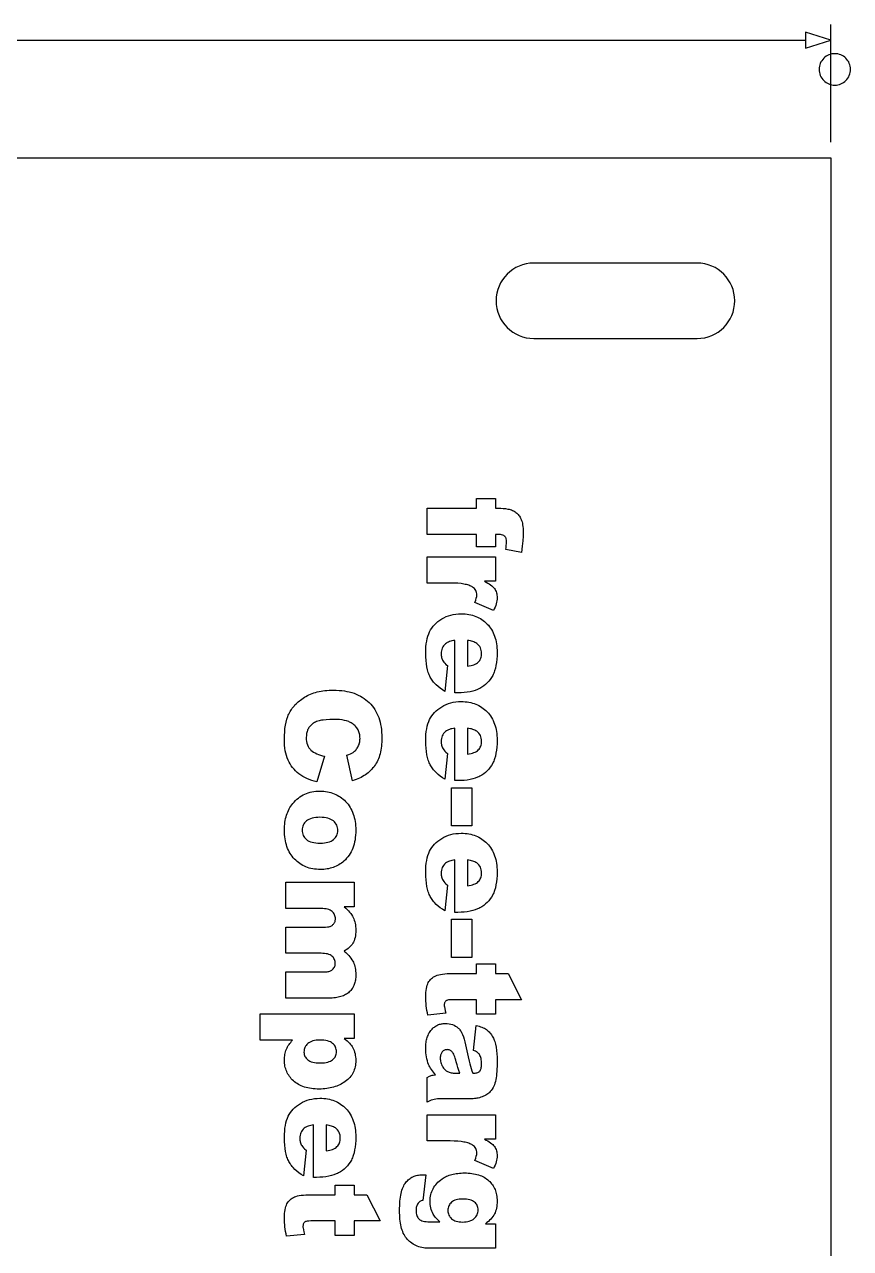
# Model space of a CAD drawing. Extents: x -301 to 234, y -175 to 172.
# Drawn here: x 102.8 to 234.3, y -23.2 to 171.6 of the extents above; entities that cross this region are included whole.
import ezdxf

# ---------------------------------------------------------------- set-up
doc = ezdxf.new("R2010")
doc.units = 0
doc.layers.add('DIMENSIONS', color=253, linetype='CONTINUOUS')
doc.layers.add('LAYER0', color=13, linetype='CONTINUOUS')

msp = doc.modelspace()

# ---------------------------------------------------------------- linework, layer by layer
at = {"layer": 'DIMENSIONS'}
for points in [[(231.15, 152.88), (231.15, 171.63)], [(231.15, 169.13), (227.11, 170.38)], [(227.11, 170.38), (227.11, 167.88)], [(13.56, 169.13), (227.11, 169.13)], [(227.11, 167.88), (231.15, 169.13)]]:
    msp.add_lwpolyline(points, dxfattribs=at)
at = {"layer": 'LAYER0'}
for points in [[(231.78, 166.98, 0.414214), (229.28, 164.48, 0.414214), (231.78, 161.98, 0.414214), (234.28, 164.48, 0.414214)], [(209.85, 121.65, 1), (209.85, 133.65), (183.85, 133.65, 1), (183.85, 121.65)]]:
    msp.add_lwpolyline(points, format="xyb", close=True, dxfattribs=at)
for points in [[(231.14, -158.01), (-229.38, -158.01), (-229.38, 150.39), (231.14, 150.39)], [(231.15, -158.02), (-229.37, -158.02), (-229.37, 150.38), (231.15, 150.38)], [(177.77, 90.47), (177.77, 88.49), (174.72, 88.49), (174.72, 90.47), (166.9, 90.47), (166.9, 94.65), (174.72, 94.65), (174.72, 96.2), (177.77, 96.2), (177.77, 94.65), (178.26, 94.65), (178.6, 94.64), (178.96, 94.61), (179.33, 94.57), (179.72, 94.51), (179.92, 94.47), (180.1, 94.42), (180.28, 94.36), (180.45, 94.3), (180.6, 94.23), (180.75, 94.15), (180.89, 94.06), (181.02, 93.97), (181.15, 93.86), (181.27, 93.75), (181.38, 93.63), (181.48, 93.5), (181.58, 93.35), (181.68, 93.2), (181.76, 93.04), (181.84, 92.86), (181.92, 92.68), (181.98, 92.47), (182.03, 92.24), (182.08, 91.99), (182.11, 91.72), (182.14, 91.43), (182.15, 91.11), (182.16, 90.78), (182.14, 90.17), (182.09, 89.44), (182.01, 88.58), (181.9, 87.6), (179.38, 88.06), (179.44, 88.41), (179.47, 88.73), (179.5, 89.02), (179.51, 89.27), (179.49, 89.53), (179.46, 89.75), (179.43, 89.85), (179.4, 89.93), (179.36, 90.01), (179.32, 90.08), (179.27, 90.13), (179.21, 90.19), (179.14, 90.24), (179.07, 90.28), (178.91, 90.36), (178.72, 90.42), (178.57, 90.45), (178.37, 90.46), (178.1, 90.47)], [(177.77, 86.91), (177.77, 83.01), (175.99, 83.01), (176.26, 82.87), (176.52, 82.73), (176.75, 82.59), (176.96, 82.44), (177.15, 82.3), (177.31, 82.15), (177.46, 82), (177.58, 81.85), (177.68, 81.7), (177.77, 81.54), (177.84, 81.37), (177.9, 81.18), (177.95, 81), (177.98, 80.8), (178, 80.59), (178.01, 80.38), (178, 80.14), (177.98, 79.9), (177.93, 79.66), (177.87, 79.41), (177.79, 79.16), (177.69, 78.9), (177.57, 78.63), (177.44, 78.36), (174.47, 79.65), (174.61, 80), (174.7, 80.31), (174.76, 80.58), (174.77, 80.7), (174.78, 80.82), (174.77, 81.01), (174.74, 81.2), (174.68, 81.38), (174.61, 81.54), (174.51, 81.69), (174.4, 81.84), (174.26, 81.97), (174.1, 82.08), (173.98, 82.16), (173.84, 82.23), (173.69, 82.3), (173.52, 82.37), (173.35, 82.42), (173.16, 82.48), (172.95, 82.52), (172.74, 82.57), (172.27, 82.64), (171.74, 82.69), (171.17, 82.72), (170.54, 82.73), (166.9, 82.73), (166.9, 86.91)], [(171.3, 65.25), (171.3, 73.6), (171.06, 73.57), (170.83, 73.53), (170.62, 73.47), (170.42, 73.41), (170.25, 73.34), (170.08, 73.25), (169.94, 73.16), (169.81, 73.06), (169.64, 72.9), (169.5, 72.73), (169.38, 72.55), (169.28, 72.36), (169.2, 72.16), (169.14, 71.95), (169.11, 71.72), (169.1, 71.48), (169.1, 71.33), (169.12, 71.18), (169.14, 71.03), (169.18, 70.89), (169.22, 70.74), (169.27, 70.6), (169.33, 70.46), (169.41, 70.32), (169.52, 70.15), (169.67, 69.97), (169.86, 69.78), (170.09, 69.59), (169.71, 65.49), (169.32, 65.73), (168.95, 65.98), (168.62, 66.25), (168.31, 66.53), (168.03, 66.82), (167.9, 66.97), (167.78, 67.12), (167.66, 67.27), (167.56, 67.43), (167.46, 67.59), (167.37, 67.76), (167.28, 67.93), (167.2, 68.11), (167.12, 68.3), (167.05, 68.5), (166.99, 68.7), (166.93, 68.92), (166.83, 69.38), (166.75, 69.87), (166.7, 70.4), (166.67, 70.97), (166.65, 71.58), (166.66, 72.1), (166.69, 72.6), (166.74, 73.07), (166.81, 73.5), (166.89, 73.91), (167, 74.3), (167.12, 74.65), (167.26, 74.97), (167.43, 75.28), (167.61, 75.57), (167.82, 75.84), (168.05, 76.1), (168.3, 76.35), (168.58, 76.59), (168.88, 76.81), (169.2, 77.02), (169.54, 77.21), (169.89, 77.38), (170.26, 77.52), (170.64, 77.63), (171.03, 77.72), (171.45, 77.79), (171.87, 77.82), (172.31, 77.84), (172.63, 77.83), (172.93, 77.81), (173.23, 77.78), (173.53, 77.74), (173.81, 77.68), (174.09, 77.61), (174.36, 77.53), (174.62, 77.43), (174.87, 77.32), (175.12, 77.2), (175.36, 77.07), (175.59, 76.92), (175.81, 76.76), (176.03, 76.59), (176.23, 76.4), (176.44, 76.21), (176.63, 76), (176.8, 75.78), (176.97, 75.55), (177.13, 75.31), (177.27, 75.06), (177.4, 74.81), (177.51, 74.54), (177.62, 74.26), (177.71, 73.98), (177.79, 73.68), (177.86, 73.37), (177.91, 73.06), (177.96, 72.73), (177.99, 72.4), (178.01, 72.05), (178.01, 71.7), (178, 71.13), (177.97, 70.59), (177.91, 70.09), (177.83, 69.61), (177.74, 69.17), (177.61, 68.75), (177.55, 68.56), (177.47, 68.37), (177.39, 68.19), (177.31, 68.01), (177.12, 67.69), (176.91, 67.38), (176.69, 67.09), (176.44, 66.83), (176.18, 66.58), (175.89, 66.35), (175.58, 66.14), (175.26, 65.96), (175.09, 65.87), (174.91, 65.79), (174.54, 65.65), (174.14, 65.53), (173.72, 65.43), (173.27, 65.35), (172.79, 65.3), (172.29, 65.26), (171.77, 65.25)], [(173.29, 69.49), (173.59, 69.53), (173.86, 69.58), (174.1, 69.64), (174.33, 69.71), (174.54, 69.8), (174.72, 69.9), (174.88, 70.01), (175.02, 70.14), (175.15, 70.28), (175.25, 70.42), (175.34, 70.58), (175.42, 70.75), (175.47, 70.93), (175.51, 71.12), (175.54, 71.31), (175.55, 71.52), (175.53, 71.77), (175.5, 72), (175.43, 72.21), (175.35, 72.42), (175.24, 72.61), (175.1, 72.79), (174.94, 72.96), (174.76, 73.11), (174.63, 73.2), (174.48, 73.28), (174.32, 73.36), (174.15, 73.42), (173.96, 73.48), (173.75, 73.52), (173.53, 73.56), (173.29, 73.59)], [(150.54, 55.15), (149.31, 51.09), (148.89, 51.2), (148.49, 51.32), (148.11, 51.46), (147.74, 51.61), (147.39, 51.78), (147.06, 51.96), (146.75, 52.16), (146.46, 52.38), (146.18, 52.6), (145.92, 52.84), (145.68, 53.1), (145.45, 53.36), (145.24, 53.64), (145.05, 53.93), (144.88, 54.24), (144.73, 54.56), (144.59, 54.9), (144.47, 55.26), (144.37, 55.64), (144.29, 56.04), (144.23, 56.47), (144.18, 56.92), (144.15, 57.39), (144.14, 57.88), (144.15, 58.48), (144.19, 59.05), (144.24, 59.59), (144.32, 60.1), (144.42, 60.59), (144.54, 61.04), (144.69, 61.47), (144.77, 61.68), (144.85, 61.88), (144.95, 62.07), (145.05, 62.26), (145.16, 62.44), (145.28, 62.62), (145.4, 62.8), (145.54, 62.98), (145.68, 63.15), (145.83, 63.32), (146, 63.49), (146.16, 63.65), (146.34, 63.81), (146.53, 63.96), (146.72, 64.11), (146.92, 64.26), (147.35, 64.55), (147.58, 64.69), (147.82, 64.82), (148.06, 64.93), (148.31, 65.04), (148.57, 65.15), (148.84, 65.24), (149.11, 65.32), (149.39, 65.4), (149.68, 65.46), (149.98, 65.52), (150.29, 65.57), (150.6, 65.61), (150.92, 65.64), (151.25, 65.66), (151.59, 65.67), (151.94, 65.68), (152.39, 65.67), (152.84, 65.65), (153.27, 65.61), (153.69, 65.55), (154.09, 65.48), (154.48, 65.4), (154.86, 65.3), (155.23, 65.18), (155.58, 65.05), (155.91, 64.9), (156.24, 64.74), (156.55, 64.56), (156.85, 64.37), (157.13, 64.16), (157.4, 63.94), (157.66, 63.7), (157.9, 63.44), (158.12, 63.18), (158.34, 62.9), (158.53, 62.6), (158.71, 62.3), (158.87, 61.98), (159.02, 61.65), (159.16, 61.31), (159.27, 60.95), (159.37, 60.58), (159.46, 60.2), (159.53, 59.8), (159.59, 59.4), (159.62, 58.98), (159.65, 58.54), (159.66, 58.1), (159.65, 57.75), (159.64, 57.41), (159.61, 57.07), (159.58, 56.75), (159.54, 56.44), (159.49, 56.14), (159.44, 55.85), (159.37, 55.56), (159.29, 55.29), (159.21, 55.03), (159.11, 54.77), (159.01, 54.53), (158.9, 54.29), (158.78, 54.06), (158.65, 53.85), (158.51, 53.64), (158.36, 53.44), (158.2, 53.25), (158.04, 53.06), (157.86, 52.88), (157.67, 52.71), (157.48, 52.54), (157.27, 52.38), (157.06, 52.23), (156.83, 52.08), (156.6, 51.94), (156.35, 51.8), (156.1, 51.68), (155.84, 51.55), (155.56, 51.44), (155.28, 51.33), (154.99, 51.23), (154.08, 55.32), (154.4, 55.43), (154.67, 55.54), (154.9, 55.66), (155.08, 55.77), (155.21, 55.87), (155.33, 55.98), (155.45, 56.09), (155.55, 56.2), (155.65, 56.33), (155.74, 56.45), (155.82, 56.59), (155.9, 56.72), (155.97, 56.87), (156.03, 57.01), (156.07, 57.16), (156.12, 57.32), (156.15, 57.48), (156.17, 57.64), (156.18, 57.81), (156.19, 57.98), (156.18, 58.18), (156.17, 58.37), (156.14, 58.55), (156.11, 58.72), (156.06, 58.9), (156.01, 59.06), (155.94, 59.22), (155.87, 59.37), (155.79, 59.52), (155.69, 59.66), (155.59, 59.8), (155.47, 59.93), (155.35, 60.06), (155.22, 60.18), (155.07, 60.29), (154.92, 60.4), (154.8, 60.47), (154.67, 60.55), (154.53, 60.61), (154.38, 60.67), (154.06, 60.78), (153.71, 60.87), (153.32, 60.94), (152.91, 60.99), (152.45, 61.02), (151.97, 61.03), (151.37, 61.02), (150.82, 60.98), (150.32, 60.93), (150.08, 60.89), (149.86, 60.84), (149.66, 60.79), (149.46, 60.74), (149.28, 60.67), (149.11, 60.61), (148.95, 60.53), (148.8, 60.45), (148.67, 60.37), (148.55, 60.27), (148.44, 60.18), (148.33, 60.08), (148.23, 59.97), (148.14, 59.86), (148.06, 59.74), (147.98, 59.62), (147.92, 59.49), (147.85, 59.36), (147.8, 59.23), (147.75, 59.09), (147.71, 58.94), (147.68, 58.79), (147.66, 58.64), (147.64, 58.48), (147.62, 58.15), (147.63, 57.82), (147.67, 57.52), (147.73, 57.24), (147.81, 56.98), (147.91, 56.74), (147.98, 56.62), (148.04, 56.52), (148.12, 56.41), (148.19, 56.32), (148.28, 56.22), (148.37, 56.14), (148.57, 55.97), (148.79, 55.82), (149.02, 55.68), (149.29, 55.55), (149.57, 55.43), (149.87, 55.33), (150.19, 55.23)], [(171.3, 51.28), (171.3, 59.62), (171.06, 59.59), (170.83, 59.55), (170.62, 59.5), (170.42, 59.43), (170.25, 59.36), (170.08, 59.28), (169.94, 59.19), (169.81, 59.08), (169.64, 58.93), (169.5, 58.76), (169.38, 58.58), (169.28, 58.39), (169.2, 58.18), (169.14, 57.97), (169.11, 57.74), (169.1, 57.51), (169.1, 57.35), (169.12, 57.2), (169.14, 57.06), (169.18, 56.91), (169.22, 56.76), (169.27, 56.62), (169.33, 56.48), (169.41, 56.34), (169.52, 56.17), (169.67, 55.99), (169.86, 55.81), (170.09, 55.61), (169.71, 51.51), (169.32, 51.75), (168.95, 52.01), (168.62, 52.27), (168.31, 52.55), (168.03, 52.84), (167.9, 52.99), (167.78, 53.14), (167.66, 53.3), (167.56, 53.46), (167.46, 53.62), (167.37, 53.78), (167.28, 53.95), (167.2, 54.13), (167.12, 54.32), (167.05, 54.52), (166.99, 54.73), (166.93, 54.94), (166.83, 55.4), (166.75, 55.9), (166.7, 56.43), (166.67, 57), (166.65, 57.6), (166.66, 58.12), (166.69, 58.62), (166.74, 59.09), (166.81, 59.53), (166.89, 59.94), (167, 60.32), (167.12, 60.67), (167.26, 61), (167.43, 61.3), (167.61, 61.59), (167.82, 61.86), (168.05, 62.13), (168.3, 62.38), (168.58, 62.61), (168.88, 62.84), (169.2, 63.05), (169.54, 63.24), (169.89, 63.4), (170.26, 63.54), (170.64, 63.66), (171.03, 63.75), (171.45, 63.81), (171.87, 63.85), (172.31, 63.86), (172.63, 63.85), (172.93, 63.84), (173.23, 63.8), (173.53, 63.76), (173.81, 63.7), (174.09, 63.63), (174.36, 63.55), (174.62, 63.45), (174.87, 63.34), (175.12, 63.22), (175.36, 63.09), (175.59, 62.94), (175.81, 62.78), (176.03, 62.61), (176.23, 62.43), (176.44, 62.23), (176.63, 62.02), (176.8, 61.8), (176.97, 61.57), (177.13, 61.34), (177.27, 61.09), (177.4, 60.83), (177.51, 60.56), (177.62, 60.29), (177.71, 60), (177.79, 59.7), (177.86, 59.4), (177.91, 59.08), (177.96, 58.76), (177.99, 58.42), (178.01, 58.08), (178.01, 57.72), (178, 57.15), (177.97, 56.62), (177.91, 56.11), (177.83, 55.63), (177.74, 55.19), (177.61, 54.77), (177.55, 54.58), (177.47, 54.39), (177.39, 54.21), (177.31, 54.04), (177.12, 53.71), (176.91, 53.4), (176.69, 53.12), (176.44, 52.85), (176.18, 52.6), (175.89, 52.37), (175.58, 52.17), (175.26, 51.98), (175.09, 51.9), (174.91, 51.82), (174.54, 51.67), (174.14, 51.55), (173.72, 51.45), (173.27, 51.37), (172.79, 51.32), (172.29, 51.29), (171.77, 51.28)], [(173.29, 55.51), (173.59, 55.55), (173.86, 55.6), (174.1, 55.66), (174.33, 55.74), (174.54, 55.82), (174.72, 55.92), (174.88, 56.04), (175.02, 56.16), (175.15, 56.3), (175.25, 56.45), (175.34, 56.6), (175.42, 56.77), (175.47, 56.95), (175.51, 57.14), (175.54, 57.34), (175.55, 57.55), (175.53, 57.79), (175.5, 58.02), (175.43, 58.24), (175.35, 58.44), (175.24, 58.63), (175.1, 58.81), (174.94, 58.98), (174.76, 59.13), (174.63, 59.22), (174.48, 59.31), (174.32, 59.38), (174.15, 59.44), (173.96, 59.5), (173.75, 59.55), (173.53, 59.58), (173.29, 59.61)], [(149.8, 49.62), (150.11, 49.62), (150.41, 49.6), (150.7, 49.56), (150.99, 49.52), (151.27, 49.46), (151.54, 49.39), (151.81, 49.3), (152.07, 49.2), (152.32, 49.09), (152.57, 48.97), (152.81, 48.83), (153.04, 48.68), (153.26, 48.52), (153.48, 48.34), (153.69, 48.15), (153.9, 47.95), (154.09, 47.73), (154.28, 47.51), (154.45, 47.27), (154.6, 47.03), (154.75, 46.78), (154.88, 46.52), (155, 46.25), (155.11, 45.97), (155.2, 45.68), (155.28, 45.39), (155.35, 45.08), (155.41, 44.77), (155.45, 44.44), (155.49, 44.11), (155.51, 43.76), (155.51, 43.41), (155.5, 43.01), (155.48, 42.62), (155.44, 42.24), (155.39, 41.88), (155.33, 41.53), (155.25, 41.19), (155.15, 40.86), (155.04, 40.55), (154.91, 40.25), (154.77, 39.96), (154.62, 39.68), (154.45, 39.41), (154.26, 39.16), (154.06, 38.92), (153.85, 38.7), (153.62, 38.48), (153.43, 38.32), (153.23, 38.17), (153.02, 38.03), (152.81, 37.89), (152.6, 37.77), (152.38, 37.66), (152.15, 37.56), (151.92, 37.48), (151.68, 37.4), (151.44, 37.33), (151.19, 37.27), (150.93, 37.22), (150.67, 37.19), (150.41, 37.16), (150.14, 37.15), (149.86, 37.14), (149.55, 37.15), (149.25, 37.17), (148.96, 37.2), (148.67, 37.24), (148.38, 37.3), (148.11, 37.37), (147.84, 37.46), (147.58, 37.56), (147.33, 37.67), (147.08, 37.79), (146.84, 37.93), (146.61, 38.08), (146.39, 38.24), (146.17, 38.41), (145.96, 38.6), (145.76, 38.8), (145.56, 39.02), (145.38, 39.24), (145.21, 39.47), (145.05, 39.71), (144.91, 39.97), (144.78, 40.23), (144.66, 40.5), (144.55, 40.78), (144.46, 41.08), (144.38, 41.38), (144.31, 41.69), (144.25, 42.01), (144.21, 42.35), (144.18, 42.69), (144.16, 43.04), (144.15, 43.4), (144.16, 43.73), (144.17, 44.04), (144.2, 44.35), (144.24, 44.65), (144.28, 44.94), (144.34, 45.23), (144.41, 45.5), (144.49, 45.77), (144.57, 46.03), (144.67, 46.28), (144.78, 46.53), (144.9, 46.77), (145.03, 47), (145.17, 47.22), (145.32, 47.43), (145.48, 47.64), (145.69, 47.88), (145.91, 48.1), (146.14, 48.31), (146.37, 48.51), (146.61, 48.68), (146.86, 48.85), (147.12, 49), (147.39, 49.13), (147.66, 49.24), (147.94, 49.34), (148.23, 49.43), (148.53, 49.5), (148.84, 49.55), (149.15, 49.59), (149.47, 49.62)], [(173.98, 50.16), (173.98, 44.1), (170.76, 44.1), (170.76, 50.16)], [(149.81, 45.45), (149.46, 45.44), (149.13, 45.41), (148.83, 45.37), (148.55, 45.3), (148.29, 45.22), (148.06, 45.12), (147.85, 45), (147.66, 44.86), (147.5, 44.71), (147.36, 44.55), (147.24, 44.38), (147.14, 44.2), (147.07, 44.01), (147.01, 43.81), (146.98, 43.6), (146.97, 43.38), (146.98, 43.16), (147.01, 42.95), (147.06, 42.75), (147.14, 42.56), (147.24, 42.38), (147.35, 42.21), (147.49, 42.05), (147.65, 41.9), (147.84, 41.77), (148.05, 41.65), (148.28, 41.55), (148.55, 41.47), (148.83, 41.41), (149.15, 41.36), (149.49, 41.33), (149.85, 41.33), (150.19, 41.33), (150.51, 41.36), (150.81, 41.41), (151.08, 41.47), (151.34, 41.55), (151.57, 41.65), (151.77, 41.77), (151.96, 41.91), (152.12, 42.06), (152.26, 42.22), (152.38, 42.38), (152.47, 42.56), (152.55, 42.75), (152.6, 42.94), (152.64, 43.14), (152.65, 43.35), (152.64, 43.57), (152.6, 43.79), (152.55, 43.99), (152.47, 44.18), (152.37, 44.37), (152.25, 44.54), (152.11, 44.7), (151.95, 44.86), (151.76, 44.99), (151.55, 45.11), (151.32, 45.22), (151.06, 45.3), (150.78, 45.37), (150.48, 45.41), (150.16, 45.44)], [(171.3, 30.32), (171.3, 38.67), (171.06, 38.64), (170.83, 38.59), (170.62, 38.54), (170.42, 38.48), (170.25, 38.41), (170.08, 38.32), (169.94, 38.23), (169.81, 38.13), (169.64, 37.97), (169.5, 37.8), (169.38, 37.62), (169.28, 37.43), (169.2, 37.23), (169.14, 37.01), (169.11, 36.79), (169.1, 36.55), (169.1, 36.4), (169.12, 36.25), (169.14, 36.1), (169.18, 35.95), (169.22, 35.81), (169.27, 35.67), (169.33, 35.52), (169.41, 35.39), (169.52, 35.21), (169.67, 35.03), (169.86, 34.85), (170.09, 34.66), (169.71, 30.56), (169.32, 30.8), (168.95, 31.05), (168.62, 31.32), (168.31, 31.59), (168.03, 31.88), (167.9, 32.03), (167.78, 32.19), (167.66, 32.34), (167.56, 32.5), (167.46, 32.66), (167.37, 32.83), (167.28, 33), (167.2, 33.18), (167.12, 33.37), (167.05, 33.56), (166.99, 33.77), (166.93, 33.99), (166.83, 34.45), (166.75, 34.94), (166.7, 35.47), (166.67, 36.04), (166.65, 36.64), (166.66, 37.17), (166.69, 37.67), (166.74, 38.13), (166.81, 38.57), (166.89, 38.98), (167, 39.36), (167.12, 39.72), (167.26, 40.04), (167.43, 40.34), (167.61, 40.63), (167.82, 40.91), (168.05, 41.17), (168.3, 41.42), (168.58, 41.66), (168.88, 41.88), (169.2, 42.09), (169.54, 42.28), (169.89, 42.45), (170.26, 42.59), (170.64, 42.7), (171.03, 42.79), (171.45, 42.86), (171.87, 42.89), (172.31, 42.91), (172.63, 42.9), (172.93, 42.88), (173.23, 42.85), (173.53, 42.8), (173.81, 42.75), (174.09, 42.68), (174.36, 42.59), (174.62, 42.5), (174.87, 42.39), (175.12, 42.27), (175.36, 42.13), (175.59, 41.99), (175.81, 41.83), (176.03, 41.66), (176.23, 41.47), (176.44, 41.27), (176.63, 41.07), (176.8, 40.85), (176.97, 40.62), (177.13, 40.38), (177.27, 40.13), (177.4, 39.88), (177.51, 39.61), (177.62, 39.33), (177.71, 39.04), (177.79, 38.75), (177.86, 38.44), (177.91, 38.13), (177.96, 37.8), (177.99, 37.47), (178.01, 37.12), (178.01, 36.77), (178, 36.2), (177.97, 35.66), (177.91, 35.16), (177.83, 34.68), (177.74, 34.23), (177.61, 33.82), (177.55, 33.62), (177.47, 33.44), (177.39, 33.26), (177.31, 33.08), (177.12, 32.76), (176.91, 32.45), (176.69, 32.16), (176.44, 31.89), (176.18, 31.65), (175.89, 31.42), (175.58, 31.21), (175.26, 31.03), (175.09, 30.94), (174.91, 30.86), (174.54, 30.72), (174.14, 30.6), (173.72, 30.5), (173.27, 30.42), (172.79, 30.36), (172.29, 30.33), (171.77, 30.32)], [(173.29, 34.56), (173.59, 34.59), (173.86, 34.64), (174.1, 34.71), (174.33, 34.78), (174.54, 34.87), (174.72, 34.97), (174.88, 35.08), (175.02, 35.21), (175.15, 35.34), (175.25, 35.49), (175.34, 35.65), (175.42, 35.82), (175.47, 35.99), (175.51, 36.18), (175.54, 36.38), (175.55, 36.59), (175.53, 36.83), (175.5, 37.06), (175.43, 37.28), (175.35, 37.49), (175.24, 37.68), (175.1, 37.86), (174.94, 38.02), (174.76, 38.18), (174.63, 38.27), (174.48, 38.35), (174.32, 38.42), (174.15, 38.49), (173.96, 38.54), (173.75, 38.59), (173.53, 38.63), (173.29, 38.66)], [(155.27, 35.1), (155.27, 31.22), (153.68, 31.22), (153.92, 31.01), (154.14, 30.79), (154.34, 30.58), (154.53, 30.37), (154.7, 30.16), (154.85, 29.95), (154.98, 29.73), (155.09, 29.52), (155.19, 29.3), (155.28, 29.07), (155.35, 28.83), (155.41, 28.58), (155.45, 28.31), (155.49, 28.04), (155.5, 27.75), (155.51, 27.46), (155.5, 27.14), (155.48, 26.84), (155.45, 26.56), (155.4, 26.29), (155.33, 26.04), (155.25, 25.81), (155.16, 25.59), (155.05, 25.4), (154.93, 25.21), (154.79, 25.03), (154.64, 24.87), (154.48, 24.71), (154.3, 24.56), (154.11, 24.41), (153.9, 24.28), (153.68, 24.16), (153.94, 23.91), (154.17, 23.68), (154.38, 23.44), (154.57, 23.22), (154.74, 23), (154.89, 22.78), (155.02, 22.57), (155.13, 22.37), (155.22, 22.16), (155.3, 21.94), (155.36, 21.71), (155.42, 21.47), (155.46, 21.21), (155.49, 20.94), (155.51, 20.67), (155.51, 20.38), (155.51, 20.16), (155.5, 19.95), (155.47, 19.75), (155.45, 19.55), (155.41, 19.36), (155.37, 19.17), (155.31, 18.99), (155.25, 18.82), (155.18, 18.65), (155.11, 18.49), (155.02, 18.33), (154.93, 18.19), (154.83, 18.04), (154.72, 17.9), (154.6, 17.77), (154.47, 17.65), (154.34, 17.53), (154.19, 17.42), (154.04, 17.31), (153.88, 17.22), (153.71, 17.13), (153.53, 17.05), (153.34, 16.98), (153.14, 16.91), (152.93, 16.85), (152.72, 16.8), (152.49, 16.76), (152.26, 16.73), (152.01, 16.7), (151.76, 16.68), (151.5, 16.67), (151.22, 16.67), (144.4, 16.67), (144.4, 20.84), (150.59, 20.84), (150.77, 20.85), (150.93, 20.86), (151.09, 20.88), (151.23, 20.91), (151.36, 20.95), (151.48, 21), (151.59, 21.06), (151.68, 21.13), (151.82, 21.23), (151.93, 21.35), (152.03, 21.47), (152.11, 21.6), (152.17, 21.73), (152.21, 21.87), (152.24, 22.01), (152.25, 22.17), (152.24, 22.35), (152.21, 22.52), (152.17, 22.68), (152.11, 22.83), (152.04, 22.97), (151.95, 23.11), (151.84, 23.23), (151.72, 23.35), (151.57, 23.45), (151.41, 23.55), (151.23, 23.62), (151.02, 23.69), (150.8, 23.73), (150.55, 23.77), (150.29, 23.79), (150.01, 23.8), (144.4, 23.8), (144.4, 27.97), (150.39, 27.97), (150.71, 27.98), (150.99, 27.99), (151.2, 28.02), (151.36, 28.05), (151.46, 28.09), (151.55, 28.13), (151.64, 28.18), (151.73, 28.24), (151.81, 28.3), (151.88, 28.36), (151.95, 28.44), (152.02, 28.52), (152.08, 28.6), (152.13, 28.69), (152.17, 28.78), (152.21, 28.87), (152.23, 28.97), (152.25, 29.07), (152.26, 29.18), (152.27, 29.29), (152.26, 29.46), (152.23, 29.63), (152.19, 29.79), (152.13, 29.94), (152.06, 30.08), (151.96, 30.22), (151.85, 30.35), (151.73, 30.47), (151.58, 30.58), (151.41, 30.67), (151.22, 30.75), (151.01, 30.81), (150.78, 30.86), (150.52, 30.9), (150.24, 30.92), (149.95, 30.93), (144.4, 30.93), (144.4, 35.1)], [(173.98, 29.21), (173.98, 23.15), (170.76, 23.15), (170.76, 29.21)], [(181.9, 16.41), (177.77, 16.41), (177.77, 14.11), (174.72, 14.11), (174.72, 16.41), (170.87, 16.41), (170.55, 16.4), (170.29, 16.37), (170.09, 16.33), (170.01, 16.3), (169.95, 16.27), (169.87, 16.22), (169.8, 16.15), (169.74, 16.08), (169.69, 15.99), (169.65, 15.9), (169.62, 15.79), (169.61, 15.68), (169.6, 15.56), (169.6, 15.44), (169.62, 15.3), (169.67, 15), (169.75, 14.66), (169.87, 14.27), (166.99, 13.96), (166.91, 14.34), (166.84, 14.72), (166.79, 15.09), (166.74, 15.45), (166.7, 15.81), (166.68, 16.16), (166.66, 16.51), (166.65, 16.85), (166.66, 17.22), (166.68, 17.57), (166.71, 17.9), (166.75, 18.2), (166.81, 18.47), (166.88, 18.72), (166.96, 18.94), (167.05, 19.14), (167.16, 19.32), (167.28, 19.48), (167.41, 19.64), (167.55, 19.78), (167.71, 19.91), (167.88, 20.03), (168.07, 20.13), (168.26, 20.23), (168.48, 20.31), (168.73, 20.38), (169.01, 20.44), (169.33, 20.49), (169.67, 20.53), (170.05, 20.56), (170.46, 20.57), (170.89, 20.58), (174.72, 20.58), (174.72, 22.11), (177.77, 22.11), (177.77, 20.58), (179.76, 20.58)], [(140.27, 14.16), (155.27, 14.16), (155.27, 10.26), (153.66, 10.26), (153.9, 10.06), (154.12, 9.87), (154.33, 9.67), (154.51, 9.49), (154.67, 9.3), (154.81, 9.12), (154.93, 8.95), (155.03, 8.78), (155.14, 8.55), (155.24, 8.31), (155.32, 8.07), (155.39, 7.82), (155.44, 7.56), (155.48, 7.3), (155.5, 7.03), (155.51, 6.76), (155.5, 6.49), (155.49, 6.23), (155.45, 5.98), (155.41, 5.73), (155.35, 5.5), (155.28, 5.27), (155.19, 5.04), (155.09, 4.83), (154.98, 4.62), (154.86, 4.42), (154.72, 4.23), (154.57, 4.05), (154.41, 3.87), (154.23, 3.7), (154.05, 3.54), (153.84, 3.39), (153.63, 3.25), (153.41, 3.11), (153.19, 2.99), (152.96, 2.87), (152.72, 2.76), (152.48, 2.66), (152.23, 2.58), (151.98, 2.5), (151.72, 2.43), (151.45, 2.37), (151.18, 2.31), (150.9, 2.27), (150.61, 2.24), (150.32, 2.22), (150.02, 2.2), (149.72, 2.2), (149.39, 2.2), (149.06, 2.22), (148.75, 2.24), (148.44, 2.28), (148.15, 2.33), (147.87, 2.38), (147.59, 2.45), (147.33, 2.52), (147.08, 2.61), (146.83, 2.71), (146.6, 2.81), (146.38, 2.93), (146.16, 3.06), (145.96, 3.19), (145.76, 3.34), (145.58, 3.5), (145.41, 3.66), (145.25, 3.83), (145.1, 4.01), (144.96, 4.19), (144.83, 4.38), (144.71, 4.57), (144.61, 4.77), (144.51, 4.97), (144.43, 5.18), (144.35, 5.39), (144.29, 5.61), (144.24, 5.83), (144.2, 6.06), (144.18, 6.3), (144.16, 6.54), (144.15, 6.78), (144.16, 7.02), (144.17, 7.25), (144.2, 7.48), (144.24, 7.7), (144.28, 7.92), (144.34, 8.13), (144.4, 8.34), (144.48, 8.54), (144.57, 8.73), (144.66, 8.92), (144.77, 9.11), (144.89, 9.29), (145.01, 9.46), (145.15, 9.63), (145.3, 9.8), (145.45, 9.95), (140.27, 9.95)], [(174.25, 8.33), (174.67, 12.31), (174.92, 12.25), (175.16, 12.19), (175.39, 12.12), (175.6, 12.04), (175.8, 11.95), (175.98, 11.86), (176.15, 11.77), (176.31, 11.66), (176.45, 11.55), (176.6, 11.43), (176.73, 11.29), (176.87, 11.14), (176.99, 10.99), (177.12, 10.82), (177.23, 10.63), (177.35, 10.44), (177.42, 10.29), (177.5, 10.13), (177.56, 9.95), (177.63, 9.76), (177.69, 9.56), (177.74, 9.34), (177.84, 8.86), (177.91, 8.35), (177.97, 7.82), (178, 7.27), (178.01, 6.7), (178, 5.8), (177.98, 5.39), (177.96, 5.01), (177.93, 4.64), (177.89, 4.3), (177.85, 3.98), (177.8, 3.69), (177.74, 3.41), (177.67, 3.14), (177.58, 2.89), (177.48, 2.65), (177.36, 2.42), (177.23, 2.2), (177.09, 1.99), (176.93, 1.79), (176.81, 1.66), (176.67, 1.54), (176.53, 1.43), (176.37, 1.32), (176.2, 1.22), (176.02, 1.12), (175.83, 1.04), (175.62, 0.95), (175.41, 0.88), (175.2, 0.82), (175, 0.77), (174.8, 0.72), (174.6, 0.69), (174.4, 0.67), (174.2, 0.65), (174.01, 0.65), (169.21, 0.65), (168.85, 0.64), (168.53, 0.62), (168.25, 0.59), (168.01, 0.55), (167.78, 0.49), (167.51, 0.4), (167.22, 0.28), (166.9, 0.13), (166.9, 4.03), (167.27, 4.23), (167.42, 4.3), (167.54, 4.34), (167.66, 4.38), (167.82, 4.41), (168.23, 4.48), (168.04, 4.69), (167.86, 4.89), (167.7, 5.1), (167.55, 5.3), (167.42, 5.5), (167.3, 5.71), (167.2, 5.91), (167.1, 6.11), (167, 6.39), (166.91, 6.69), (166.83, 6.99), (166.77, 7.31), (166.72, 7.63), (166.68, 7.97), (166.66, 8.32), (166.65, 8.68), (166.67, 9.15), (166.69, 9.38), (166.71, 9.59), (166.74, 9.8), (166.78, 10.01), (166.83, 10.2), (166.88, 10.39), (166.94, 10.57), (167.01, 10.74), (167.08, 10.91), (167.16, 11.07), (167.25, 11.22), (167.34, 11.37), (167.45, 11.5), (167.55, 11.63), (167.67, 11.75), (167.79, 11.87), (167.91, 11.97), (168.03, 12.07), (168.16, 12.16), (168.29, 12.25), (168.42, 12.32), (168.56, 12.39), (168.7, 12.45), (168.84, 12.5), (168.99, 12.54), (169.14, 12.58), (169.29, 12.6), (169.45, 12.62), (169.61, 12.64), (169.77, 12.64), (170.08, 12.63), (170.37, 12.59), (170.64, 12.54), (170.9, 12.46), (171.15, 12.36), (171.38, 12.23), (171.6, 12.08), (171.81, 11.91), (171.91, 11.82), (172, 11.71), (172.1, 11.6), (172.18, 11.47), (172.27, 11.34), (172.35, 11.2), (172.51, 10.88), (172.65, 10.53), (172.78, 10.13), (172.89, 9.7), (173, 9.23), (173.4, 7.3), (173.55, 6.64), (173.66, 6.19), (173.76, 5.84), (173.88, 5.48), (174.01, 5.1), (174.15, 4.72), (174.34, 4.73), (174.51, 4.74), (174.66, 4.76), (174.81, 4.8), (174.93, 4.84), (175.05, 4.9), (175.14, 4.96), (175.23, 5.04), (175.3, 5.12), (175.36, 5.23), (175.42, 5.34), (175.46, 5.47), (175.49, 5.62), (175.52, 5.78), (175.53, 5.96), (175.54, 6.15), (175.53, 6.4), (175.51, 6.63), (175.49, 6.85), (175.45, 7.05), (175.41, 7.23), (175.35, 7.4), (175.28, 7.55), (175.21, 7.69), (175.14, 7.78), (175.05, 7.88), (174.95, 7.97), (174.84, 8.05), (174.71, 8.13), (174.57, 8.2), (174.42, 8.27)], [(149.8, 9.98), (149.49, 9.98), (149.2, 9.95), (148.93, 9.91), (148.68, 9.85), (148.45, 9.77), (148.24, 9.68), (148.05, 9.57), (147.89, 9.44), (147.74, 9.3), (147.62, 9.15), (147.51, 9), (147.42, 8.83), (147.35, 8.65), (147.3, 8.47), (147.27, 8.27), (147.26, 8.07), (147.27, 7.89), (147.3, 7.72), (147.35, 7.56), (147.41, 7.4), (147.5, 7.26), (147.6, 7.11), (147.72, 6.98), (147.86, 6.85), (148.03, 6.74), (148.21, 6.64), (148.43, 6.55), (148.67, 6.49), (148.94, 6.43), (149.23, 6.39), (149.55, 6.37), (149.89, 6.36), (150.21, 6.37), (150.51, 6.39), (150.79, 6.43), (151.04, 6.49), (151.27, 6.56), (151.48, 6.65), (151.67, 6.75), (151.83, 6.87), (151.98, 7.01), (152.1, 7.14), (152.21, 7.29), (152.3, 7.44), (152.36, 7.6), (152.41, 7.77), (152.44, 7.94), (152.45, 8.12), (152.44, 8.32), (152.41, 8.5), (152.36, 8.68), (152.3, 8.85), (152.21, 9.02), (152.1, 9.17), (151.97, 9.32), (151.83, 9.45), (151.66, 9.58), (151.47, 9.69), (151.25, 9.78), (151.01, 9.85), (150.74, 9.91), (150.45, 9.95), (150.14, 9.98)], [(172.06, 4.72), (171.91, 5.15), (171.77, 5.6), (171.64, 6.05), (171.51, 6.51), (171.43, 6.81), (171.35, 7.09), (171.26, 7.33), (171.18, 7.55), (171.1, 7.73), (171.01, 7.89), (170.93, 8.02), (170.85, 8.12), (170.76, 8.2), (170.67, 8.27), (170.58, 8.33), (170.49, 8.38), (170.39, 8.42), (170.29, 8.44), (170.19, 8.46), (170.08, 8.47), (169.96, 8.46), (169.85, 8.44), (169.74, 8.42), (169.64, 8.38), (169.54, 8.33), (169.45, 8.27), (169.36, 8.2), (169.28, 8.12), (169.21, 8.03), (169.14, 7.93), (169.09, 7.82), (169.04, 7.7), (169.01, 7.57), (168.99, 7.43), (168.97, 7.28), (168.97, 7.11), (168.97, 6.94), (168.99, 6.77), (169.01, 6.61), (169.05, 6.44), (169.1, 6.28), (169.16, 6.13), (169.22, 5.97), (169.3, 5.82), (169.39, 5.68), (169.48, 5.54), (169.58, 5.42), (169.68, 5.31), (169.78, 5.21), (169.89, 5.12), (170.01, 5.04), (170.13, 4.97), (170.25, 4.91), (170.39, 4.86), (170.53, 4.82), (170.69, 4.78), (170.85, 4.76), (171.02, 4.74), (171.2, 4.72), (171.39, 4.72)], [(148.8, -11.86), (148.8, -3.51), (148.56, -3.54), (148.33, -3.59), (148.12, -3.64), (147.92, -3.7), (147.75, -3.78), (147.58, -3.86), (147.44, -3.95), (147.31, -4.05), (147.14, -4.21), (147, -4.38), (146.88, -4.56), (146.78, -4.75), (146.7, -4.95), (146.64, -5.17), (146.61, -5.39), (146.6, -5.63), (146.6, -5.78), (146.62, -5.93), (146.64, -6.08), (146.68, -6.23), (146.72, -6.37), (146.77, -6.52), (146.83, -6.66), (146.91, -6.8), (147.02, -6.97), (147.17, -7.15), (147.36, -7.33), (147.59, -7.52), (147.21, -11.63), (146.82, -11.38), (146.45, -11.13), (146.12, -10.86), (145.81, -10.59), (145.53, -10.3), (145.4, -10.15), (145.28, -9.99), (145.16, -9.84), (145.06, -9.68), (144.96, -9.52), (144.87, -9.35), (144.78, -9.18), (144.7, -9), (144.62, -8.81), (144.55, -8.62), (144.49, -8.41), (144.43, -8.19), (144.33, -7.73), (144.25, -7.24), (144.2, -6.71), (144.17, -6.14), (144.15, -5.54), (144.16, -5.01), (144.19, -4.52), (144.24, -4.05), (144.31, -3.61), (144.39, -3.2), (144.5, -2.82), (144.62, -2.46), (144.76, -2.14), (144.93, -1.84), (145.11, -1.55), (145.32, -1.27), (145.55, -1.01), (145.8, -0.76), (146.08, -0.52), (146.38, -0.3), (146.7, -0.09), (147.04, 0.1), (147.39, 0.27), (147.76, 0.41), (148.14, 0.52), (148.53, 0.61), (148.95, 0.67), (149.37, 0.71), (149.81, 0.72), (150.13, 0.72), (150.43, 0.7), (150.73, 0.67), (151.03, 0.62), (151.31, 0.57), (151.59, 0.5), (151.86, 0.41), (152.12, 0.32), (152.37, 0.21), (152.62, 0.09), (152.86, -0.05), (153.09, -0.19), (153.31, -0.35), (153.53, -0.52), (153.73, -0.71), (153.94, -0.91), (154.13, -1.12), (154.3, -1.33), (154.47, -1.56), (154.63, -1.8), (154.77, -2.05), (154.9, -2.31), (155.01, -2.57), (155.12, -2.85), (155.21, -3.14), (155.29, -3.43), (155.36, -3.74), (155.41, -4.05), (155.46, -4.38), (155.49, -4.72), (155.51, -5.06), (155.51, -5.41), (155.5, -5.98), (155.47, -6.52), (155.41, -7.03), (155.33, -7.5), (155.24, -7.95), (155.11, -8.36), (155.05, -8.56), (154.97, -8.74), (154.89, -8.93), (154.81, -9.1), (154.62, -9.43), (154.41, -9.73), (154.19, -10.02), (153.94, -10.29), (153.68, -10.53), (153.39, -10.76), (153.08, -10.97), (152.76, -11.15), (152.59, -11.24), (152.41, -11.32), (152.04, -11.46), (151.64, -11.58), (151.22, -11.68), (150.77, -11.76), (150.29, -11.82), (149.79, -11.85), (149.27, -11.86)], [(177.77, -1.89), (177.77, -5.79), (175.99, -5.79), (176.26, -5.93), (176.52, -6.07), (176.75, -6.21), (176.96, -6.36), (177.15, -6.51), (177.31, -6.65), (177.46, -6.8), (177.58, -6.95), (177.68, -7.1), (177.77, -7.27), (177.84, -7.44), (177.9, -7.62), (177.95, -7.81), (177.98, -8.01), (178, -8.21), (178.01, -8.43), (178, -8.66), (177.98, -8.9), (177.93, -9.14), (177.87, -9.39), (177.79, -9.65), (177.69, -9.91), (177.57, -10.17), (177.44, -10.44), (174.47, -9.15), (174.61, -8.81), (174.7, -8.49), (174.76, -8.22), (174.77, -8.1), (174.78, -7.99), (174.77, -7.79), (174.74, -7.6), (174.68, -7.43), (174.61, -7.26), (174.51, -7.11), (174.4, -6.97), (174.26, -6.84), (174.1, -6.72), (173.98, -6.64), (173.84, -6.57), (173.69, -6.5), (173.52, -6.44), (173.35, -6.38), (173.16, -6.33), (172.95, -6.28), (172.74, -6.24), (172.27, -6.17), (171.74, -6.11), (171.17, -6.08), (170.54, -6.07), (166.9, -6.07), (166.9, -1.89)], [(150.79, -7.62), (151.09, -7.59), (151.36, -7.54), (151.6, -7.48), (151.83, -7.4), (152.04, -7.31), (152.22, -7.21), (152.38, -7.1), (152.52, -6.97), (152.65, -6.84), (152.75, -6.69), (152.84, -6.53), (152.92, -6.36), (152.97, -6.19), (153.01, -6), (153.04, -5.8), (153.05, -5.59), (153.03, -5.35), (153, -5.12), (152.93, -4.9), (152.85, -4.7), (152.74, -4.5), (152.6, -4.32), (152.44, -4.16), (152.26, -4), (152.13, -3.91), (151.98, -3.83), (151.82, -3.76), (151.65, -3.69), (151.46, -3.64), (151.25, -3.59), (151.03, -3.55), (150.79, -3.52)], [(177.77, -19.23), (177.77, -23.13), (167.5, -23.13), (167.02, -23.14), (166.77, -23.13), (166.52, -23.11), (166.27, -23.08), (166.02, -23.03), (165.78, -22.97), (165.54, -22.9), (165.31, -22.81), (165.07, -22.71), (164.85, -22.59), (164.63, -22.47), (164.43, -22.34), (164.24, -22.2), (164.05, -22.05), (163.88, -21.89), (163.72, -21.73), (163.57, -21.55), (163.44, -21.36), (163.31, -21.17), (163.19, -20.95), (163.08, -20.73), (162.98, -20.5), (162.89, -20.25), (162.81, -19.99), (162.75, -19.72), (162.69, -19.44), (162.63, -19.14), (162.59, -18.84), (162.55, -18.53), (162.53, -18.21), (162.51, -17.87), (162.49, -17.53), (162.49, -17.18), (162.49, -16.77), (162.5, -16.39), (162.52, -16.02), (162.55, -15.67), (162.59, -15.33), (162.63, -15.01), (162.68, -14.7), (162.74, -14.41), (162.8, -14.14), (162.87, -13.88), (162.95, -13.64), (163.04, -13.42), (163.14, -13.21), (163.24, -13.02), (163.35, -12.84), (163.47, -12.68), (163.6, -12.53), (163.73, -12.39), (163.86, -12.26), (164, -12.14), (164.15, -12.03), (164.3, -11.93), (164.46, -11.84), (164.62, -11.76), (164.79, -11.69), (164.96, -11.63), (165.14, -11.58), (165.32, -11.53), (165.51, -11.5), (165.7, -11.48), (165.9, -11.46), (166.1, -11.46), (166.34, -11.46), (166.65, -11.48), (166.19, -15.52), (166.06, -15.56), (165.93, -15.61), (165.82, -15.66), (165.72, -15.71), (165.63, -15.77), (165.55, -15.84), (165.48, -15.91), (165.42, -15.99), (165.34, -16.11), (165.28, -16.23), (165.22, -16.37), (165.18, -16.51), (165.14, -16.66), (165.12, -16.81), (165.1, -16.98), (165.1, -17.15), (165.11, -17.36), (165.13, -17.57), (165.17, -17.76), (165.22, -17.93), (165.29, -18.09), (165.37, -18.24), (165.47, -18.37), (165.58, -18.49), (165.71, -18.6), (165.86, -18.69), (166.04, -18.76), (166.24, -18.82), (166.46, -18.87), (166.7, -18.91), (166.97, -18.93), (167.26, -18.94), (168.9, -18.94), (168.73, -18.78), (168.57, -18.63), (168.42, -18.48), (168.28, -18.32), (168.15, -18.17), (168.04, -18.02), (167.94, -17.86), (167.85, -17.71), (167.73, -17.47), (167.63, -17.22), (167.54, -16.97), (167.47, -16.71), (167.41, -16.45), (167.37, -16.18), (167.35, -15.91), (167.34, -15.63), (167.35, -15.36), (167.37, -15.1), (167.41, -14.84), (167.46, -14.59), (167.53, -14.35), (167.61, -14.11), (167.7, -13.88), (167.82, -13.66), (167.94, -13.44), (168.08, -13.23), (168.24, -13.03), (168.41, -12.83), (168.6, -12.64), (168.8, -12.46), (169.01, -12.28), (169.24, -12.11), (169.41, -12), (169.59, -11.89), (169.78, -11.79), (169.97, -11.69), (170.17, -11.61), (170.38, -11.53), (170.59, -11.46), (170.81, -11.4), (171.04, -11.34), (171.27, -11.29), (171.51, -11.25), (171.76, -11.22), (172.01, -11.19), (172.27, -11.17), (172.54, -11.16), (172.81, -11.16), (173.13, -11.16), (173.43, -11.18), (173.72, -11.2), (174.01, -11.24), (174.28, -11.28), (174.55, -11.33), (174.8, -11.39), (175.05, -11.47), (175.29, -11.55), (175.51, -11.64), (175.73, -11.74), (175.94, -11.85), (176.14, -11.97), (176.33, -12.1), (176.51, -12.24), (176.68, -12.39), (176.84, -12.54), (176.99, -12.71), (177.13, -12.87), (177.26, -13.05), (177.38, -13.23), (177.49, -13.41), (177.59, -13.61), (177.68, -13.8), (177.76, -14.01), (177.82, -14.22), (177.88, -14.43), (177.93, -14.66), (177.96, -14.88), (177.99, -15.12), (178.01, -15.36), (178.01, -15.6), (178, -15.91), (177.98, -16.21), (177.95, -16.49), (177.9, -16.76), (177.84, -17.01), (177.77, -17.25), (177.68, -17.48), (177.58, -17.69), (177.47, -17.9), (177.33, -18.1), (177.18, -18.3), (177.01, -18.49), (176.82, -18.68), (176.62, -18.87), (176.4, -19.05), (176.16, -19.23)], [(159.4, -18.8), (155.27, -18.8), (155.27, -21.09), (152.22, -21.09), (152.22, -18.8), (148.37, -18.8), (148.05, -18.81), (147.79, -18.83), (147.59, -18.87), (147.51, -18.9), (147.45, -18.93), (147.37, -18.99), (147.3, -19.05), (147.24, -19.13), (147.19, -19.21), (147.15, -19.31), (147.12, -19.41), (147.11, -19.52), (147.1, -19.65), (147.1, -19.77), (147.12, -19.9), (147.17, -20.2), (147.25, -20.54), (147.37, -20.94), (144.49, -21.24), (144.41, -20.86), (144.34, -20.48), (144.29, -20.11), (144.24, -19.75), (144.2, -19.39), (144.18, -19.04), (144.16, -18.7), (144.15, -18.36), (144.16, -17.98), (144.18, -17.63), (144.21, -17.31), (144.25, -17.01), (144.31, -16.73), (144.38, -16.49), (144.46, -16.26), (144.55, -16.07), (144.66, -15.89), (144.78, -15.72), (144.91, -15.57), (145.05, -15.43), (145.21, -15.29), (145.38, -15.18), (145.57, -15.07), (145.76, -14.98), (145.98, -14.89), (146.23, -14.82), (146.51, -14.76), (146.83, -14.71), (147.17, -14.67), (147.55, -14.65), (147.96, -14.63), (148.39, -14.62), (152.22, -14.62), (152.22, -13.09), (155.27, -13.09), (155.27, -14.62), (157.26, -14.62)], [(172.5, -15.31), (172.21, -15.32), (171.95, -15.35), (171.7, -15.38), (171.47, -15.44), (171.26, -15.51), (171.07, -15.6), (170.9, -15.7), (170.75, -15.82), (170.62, -15.95), (170.5, -16.09), (170.41, -16.24), (170.33, -16.4), (170.26, -16.57), (170.22, -16.75), (170.19, -16.94), (170.18, -17.14), (170.19, -17.33), (170.22, -17.51), (170.27, -17.68), (170.33, -17.85), (170.41, -18.01), (170.51, -18.16), (170.63, -18.3), (170.77, -18.44), (170.93, -18.56), (171.1, -18.67), (171.3, -18.76), (171.51, -18.83), (171.74, -18.89), (171.99, -18.93), (172.26, -18.96), (172.55, -18.97), (172.84, -18.96), (173.11, -18.93), (173.36, -18.89), (173.59, -18.83), (173.81, -18.75), (174.01, -18.66), (174.2, -18.54), (174.36, -18.41), (174.51, -18.27), (174.64, -18.12), (174.75, -17.97), (174.84, -17.8), (174.9, -17.63), (174.95, -17.45), (174.98, -17.26), (174.99, -17.06), (174.98, -16.87), (174.96, -16.68), (174.91, -16.51), (174.85, -16.35), (174.77, -16.19), (174.67, -16.05), (174.55, -15.91), (174.41, -15.79), (174.26, -15.68), (174.08, -15.58), (173.87, -15.5), (173.65, -15.43), (173.39, -15.38), (173.12, -15.34), (172.82, -15.32)]]:
    msp.add_lwpolyline(points, close=True, dxfattribs=at)

doc.saveas('drawing.dxf')
